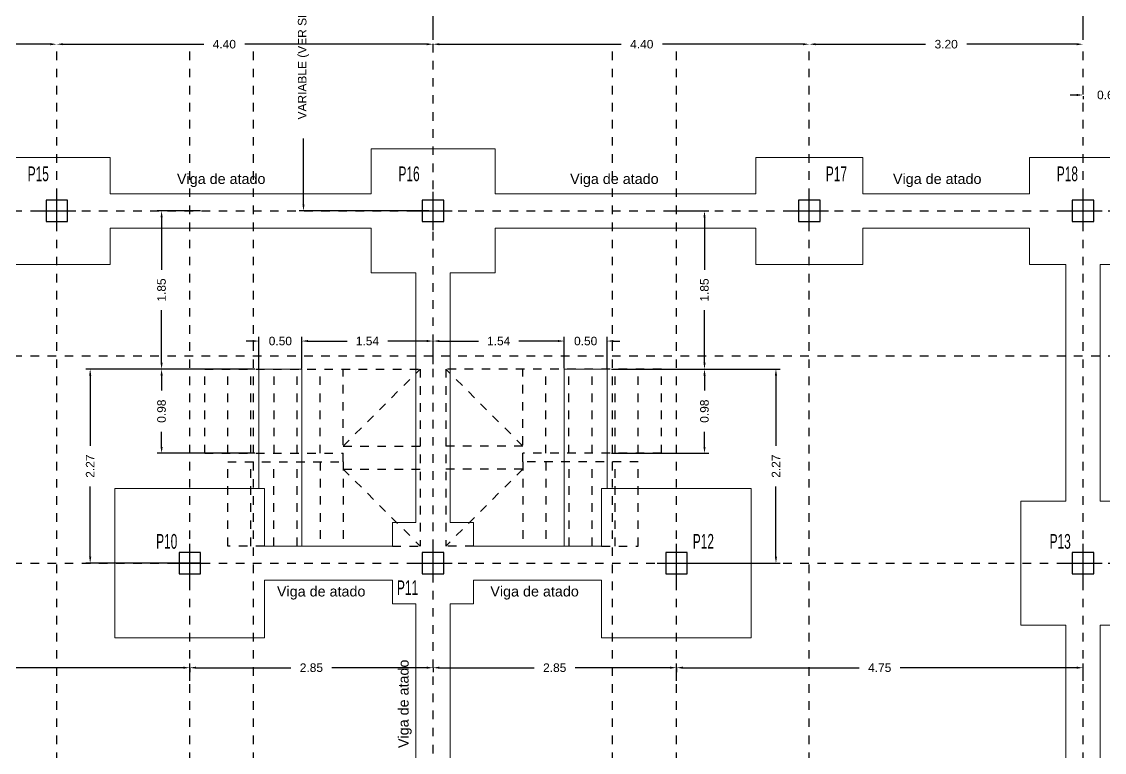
# Model space of a CAD drawing. Extents: x 2455 to 9764, y -806 to 181.
# Drawn here: x 4756.32 to 4768.98, y -401.25 to -392.7 of the extents above; entities that cross this region are included whole.
import ezdxf
from ezdxf.enums import TextEntityAlignment as Align

# ---------------------------------------------------------------- set-up
doc = ezdxf.new("R2010")
doc.units = 0
doc.header["$LTSCALE"] = 0.2
doc.header["$MEASUREMENT"] = 0
for name, pattern in [('CONTINUA', [0]), ('RAYITAS', [0.375, 0.25, -0.125]), ('TRAZO_Y_PUNTO', [1, 0.5, -0.25, 0, -0.25])]:
    doc.linetypes.add(name, pattern=pattern)
for name, color, linetype in [('01_borde', 4, 'CONTINUOUS'), ('01_cotas', 4, 'CONTINUOUS'), ('02_ejes', 38, 'RAYITAS'), ('PILAR_EJES', 1, 'CONTINUOUS'), ('PILAR_HORMIGON', 2, 'CONTINUOUS')]:
    doc.layers.add(name, color=color, linetype=linetype)
for name, color, linetype, lineweight in [('INGIN SANEAMIENTO TEXTO ENTERRADO', 255, 'CONTINUOUS', 0), ('VIG_CARAS', 5, 'CONTINUOUS', 9), ('ZAP_CONTORNO', 6, 'CONTINUOUS', 9)]:
    doc.layers.add(name, color=color, linetype=linetype, lineweight=lineweight)
doc.styles.add('Estilo1', font='swissel.ttf')
doc.styles.add('NIEVES2', font='sanss___.ttf')
doc.styles.add('ROMANS', font='romans')
doc.dimstyles.new('DECIMAL-50', dxfattribs={"dimtxt": 0.08, "dimasz": 0.15, "dimexe": 0.05, "dimexo": 0.05, "dimgap": 0.09, "dimtad": 0, "dimzin": 0, "dimdsep": 46, "dimtxsty": 'ROMANS', "dimblk": 'DOTSMALL', "dimcen": 0.09, "dimclrt": 7, "dimadec": 0, "dimazin": 0, "dimtfac": 1.38, "dimtix": 1, "dimtofl": 0, "dimtmove": 2, "dimatfit": 3, "dimldrblk": 'OBLIQUE', "dimfxl": 1, "dimtolj": 1, "dimtzin": 0, "dimarcsym": 0})

# ---------------------------------------------------------------- blocks, each defined once
blk = doc.blocks.new('Ejes del pilar')
at = {"layer": 'PILAR_EJES'}
for p, q in [((0, -0.5), (0, 0.5)), ((-0.5, 0), (0.5, 0))]:
    blk.add_line(p, q, dxfattribs=at)
blk = doc.blocks.new('*D524')
at = {"layer": '01_cotas', "color": 0, "linetype": 'CONTINUA', "lineweight": -2, "transparency": 16777216}
for p, q in [((4761.077, -389.069), (4759.562, -389.069)), ((4761.077, -394.919), (4759.562, -394.919))]:
    blk.add_line(p, q, dxfattribs=at)
at = {"layer": '01_cotas', "color": 0, "lineweight": -2, "transparency": 16777216}
for p, q in [((4759.612, -389.144), (4759.612, -389.915)), ((4759.612, -394.844), (4759.612, -394.073))]:
    blk.add_line(p, q, dxfattribs=at)
at = {"layer": '01_cotas', "color": 0, "transparency": 16777216}
for points in [[(4759.6, -389.144), (4759.625, -389.144), (4759.612, -389.069)], [(4759.6, -394.844), (4759.625, -394.844), (4759.612, -394.919)]]:
    blk.add_solid(points, dxfattribs=at)
at = {"layer": '01_cotas', "color": 7, "transparency": 16777216, "insert": (4759.612, -391.994), "char_height": 0.1, "attachment_point": 5, "rotation": 90, "style": 'Estilo1'}
blk.add_mtext('\\A1;VARIABLE (VER SECCIONES COTAS DE ESTRUCTURA)', dxfattribs=at)
blk = doc.blocks.new('*D525')
at = {"layer": '01_cotas', "color": 0, "lineweight": -2, "transparency": 16777216}
for p, q in [((4753.602, -392.969), (4754.887, -392.969)), ((4756.652, -392.969), (4755.367, -392.969))]:
    blk.add_line(p, q, dxfattribs=at)
at = {"layer": '01_cotas', "color": 0, "transparency": 16777216}
for points in [[(4753.602, -392.956), (4753.602, -392.981), (4753.527, -392.969)], [(4756.652, -392.956), (4756.652, -392.981), (4756.727, -392.969)]]:
    blk.add_solid(points, dxfattribs=at)
at = {"layer": '01_cotas', "color": 7, "transparency": 16777216, "insert": (4755.127, -392.969), "char_height": 0.1, "attachment_point": 5, "style": 'Estilo1'}
blk.add_mtext('\\A1;3.20', dxfattribs=at)
blk = doc.blocks.new('*D526')
at = {"layer": '01_cotas', "color": 0, "lineweight": -2, "transparency": 16777216}
for p, q in [((4756.802, -392.969), (4758.446, -392.969)), ((4761.052, -392.969), (4758.927, -392.969))]:
    blk.add_line(p, q, dxfattribs=at)
at = {"layer": '01_cotas', "color": 0, "transparency": 16777216}
for points in [[(4756.802, -392.956), (4756.802, -392.981), (4756.727, -392.969)], [(4761.052, -392.956), (4761.052, -392.981), (4761.127, -392.969)]]:
    blk.add_solid(points, dxfattribs=at)
at = {"layer": '01_cotas', "color": 7, "transparency": 16777216, "insert": (4758.687, -392.969), "char_height": 0.1, "attachment_point": 5, "style": 'Estilo1'}
blk.add_mtext('\\A1;4.40', dxfattribs=at)
blk = doc.blocks.new('*D527')
at = {"layer": '01_cotas', "color": 0, "lineweight": -2, "transparency": 16777216}
for p, q in [((4765.602, -392.969), (4766.887, -392.969)), ((4768.652, -392.969), (4767.367, -392.969))]:
    blk.add_line(p, q, dxfattribs=at)
at = {"layer": '01_cotas', "color": 0, "transparency": 16777216}
for points in [[(4765.602, -392.956), (4765.602, -392.981), (4765.527, -392.969)], [(4768.652, -392.956), (4768.652, -392.981), (4768.727, -392.969)]]:
    blk.add_solid(points, dxfattribs=at)
at = {"layer": '01_cotas', "color": 7, "transparency": 16777216, "insert": (4767.127, -392.969), "char_height": 0.1, "attachment_point": 5, "style": 'Estilo1'}
blk.add_mtext('\\A1;3.20', dxfattribs=at)
blk = doc.blocks.new('*D528')
at = {"layer": '01_cotas', "color": 0, "lineweight": -2, "transparency": 16777216}
for p, q in [((4761.202, -392.969), (4763.327, -392.969)), ((4765.452, -392.969), (4763.809, -392.969))]:
    blk.add_line(p, q, dxfattribs=at)
at = {"layer": '01_cotas', "color": 0, "transparency": 16777216}
for points in [[(4761.202, -392.956), (4761.202, -392.981), (4761.127, -392.969)], [(4765.452, -392.956), (4765.452, -392.981), (4765.527, -392.969)]]:
    blk.add_solid(points, dxfattribs=at)
at = {"layer": '01_cotas', "color": 7, "transparency": 16777216, "insert": (4763.568, -392.969), "char_height": 0.1, "attachment_point": 5, "style": 'Estilo1'}
blk.add_mtext('\\A1;4.40', dxfattribs=at)
blk = doc.blocks.new('*D529')
at = {"layer": '01_cotas', "color": 0, "linetype": 'CONTINUA', "lineweight": -2, "transparency": 16777216}
for p, q in [((4753.527, -400.416), (4753.527, -400.212)), ((4758.282, -400.416), (4758.282, -400.212))]:
    blk.add_line(p, q, dxfattribs=at)
at = {"layer": '01_cotas', "color": 0, "lineweight": -2, "transparency": 16777216}
for p, q in [((4753.602, -400.262), (4755.664, -400.262)), ((4758.207, -400.262), (4756.146, -400.262))]:
    blk.add_line(p, q, dxfattribs=at)
at = {"layer": '01_cotas', "color": 0, "transparency": 16777216}
for points in [[(4753.602, -400.249), (4753.602, -400.274), (4753.527, -400.262)], [(4758.207, -400.249), (4758.207, -400.274), (4758.282, -400.262)]]:
    blk.add_solid(points, dxfattribs=at)
at = {"layer": '01_cotas', "color": 7, "transparency": 16777216, "insert": (4755.905, -400.262), "char_height": 0.1, "attachment_point": 5, "style": 'Estilo1'}
blk.add_mtext('\\A1;4.75', dxfattribs=at)
blk = doc.blocks.new('*D530')
at = {"layer": '01_cotas', "color": 0, "linetype": 'CONTINUA', "lineweight": -2, "transparency": 16777216}
for p, q in [((4758.282, -400.262), (4758.282, -400.312)), ((4761.127, -400.262), (4761.127, -400.312))]:
    blk.add_line(p, q, dxfattribs=at)
at = {"layer": '01_cotas', "color": 0, "lineweight": -2, "transparency": 16777216}
for p, q in [((4758.357, -400.262), (4759.465, -400.262)), ((4761.052, -400.262), (4759.945, -400.262))]:
    blk.add_line(p, q, dxfattribs=at)
at = {"layer": '01_cotas', "color": 0, "transparency": 16777216}
for points in [[(4758.357, -400.249), (4758.357, -400.274), (4758.282, -400.262)], [(4761.052, -400.249), (4761.052, -400.274), (4761.127, -400.262)]]:
    blk.add_solid(points, dxfattribs=at)
at = {"layer": '01_cotas', "color": 7, "transparency": 16777216, "insert": (4759.705, -400.262), "char_height": 0.1, "attachment_point": 5, "style": 'Estilo1'}
blk.add_mtext('\\A1;2.85', dxfattribs=at)
blk = doc.blocks.new('*D531')
at = {"layer": '01_cotas', "color": 0, "linetype": 'CONTINUA', "lineweight": -2, "transparency": 16777216}
for p, q in [((4763.973, -400.416), (4763.973, -400.212)), ((4768.727, -400.416), (4768.727, -400.212))]:
    blk.add_line(p, q, dxfattribs=at)
at = {"layer": '01_cotas', "color": 0, "lineweight": -2, "transparency": 16777216}
for p, q in [((4764.048, -400.262), (4766.109, -400.262)), ((4768.652, -400.262), (4766.591, -400.262))]:
    blk.add_line(p, q, dxfattribs=at)
at = {"layer": '01_cotas', "color": 0, "transparency": 16777216}
for points in [[(4764.048, -400.249), (4764.048, -400.274), (4763.973, -400.262)], [(4768.652, -400.249), (4768.652, -400.274), (4768.727, -400.262)]]:
    blk.add_solid(points, dxfattribs=at)
at = {"layer": '01_cotas', "color": 7, "transparency": 16777216, "insert": (4766.35, -400.262), "char_height": 0.1, "attachment_point": 5, "style": 'Estilo1'}
blk.add_mtext('\\A1;4.75', dxfattribs=at)
blk = doc.blocks.new('*D532')
at = {"layer": '01_cotas', "color": 0, "linetype": 'CONTINUA', "lineweight": -2, "transparency": 16777216}
for p, q in [((4761.127, -400.262), (4761.127, -400.312)), ((4763.973, -400.262), (4763.973, -400.312))]:
    blk.add_line(p, q, dxfattribs=at)
at = {"layer": '01_cotas', "color": 0, "lineweight": -2, "transparency": 16777216}
for p, q in [((4761.202, -400.262), (4762.31, -400.262)), ((4763.898, -400.262), (4762.79, -400.262))]:
    blk.add_line(p, q, dxfattribs=at)
at = {"layer": '01_cotas', "color": 0, "transparency": 16777216}
for points in [[(4761.202, -400.249), (4761.202, -400.274), (4761.127, -400.262)], [(4763.898, -400.249), (4763.898, -400.274), (4763.973, -400.262)]]:
    blk.add_solid(points, dxfattribs=at)
at = {"layer": '01_cotas', "color": 7, "transparency": 16777216, "insert": (4762.55, -400.262), "char_height": 0.1, "attachment_point": 5, "style": 'Estilo1'}
blk.add_mtext('\\A1;2.85', dxfattribs=at)
blk = doc.blocks.new('*D498')
at = {"layer": '01_cotas', "color": 0, "linetype": 'CONTINUA', "lineweight": -2, "transparency": 16777216}
for p, q in [((4753.527, -392.919), (4753.527, -392.469)), ((4761.127, -392.919), (4761.127, -392.469))]:
    blk.add_line(p, q, dxfattribs=at)
at = {"layer": '01_cotas', "color": 0, "lineweight": -2, "transparency": 16777216}
for p, q in [((4753.602, -392.519), (4757.088, -392.519)), ((4761.052, -392.519), (4757.567, -392.519))]:
    blk.add_line(p, q, dxfattribs=at)
at = {"layer": '01_cotas', "color": 0, "transparency": 16777216}
for points in [[(4753.602, -392.506), (4753.602, -392.531), (4753.527, -392.519)], [(4761.052, -392.506), (4761.052, -392.531), (4761.127, -392.519)]]:
    blk.add_solid(points, dxfattribs=at)
at = {"layer": '01_cotas', "color": 7, "transparency": 16777216, "insert": (4757.327, -392.519), "char_height": 0.1, "attachment_point": 5, "style": 'Estilo1'}
blk.add_mtext('\\A1;7.60', dxfattribs=at)
blk = doc.blocks.new('*D499')
at = {"layer": '01_cotas', "color": 0, "linetype": 'CONTINUA', "lineweight": -2, "transparency": 16777216}
for p, q in [((4761.127, -392.919), (4761.127, -392.469)), ((4768.727, -392.919), (4768.727, -392.469))]:
    blk.add_line(p, q, dxfattribs=at)
at = {"layer": '01_cotas', "color": 0, "lineweight": -2, "transparency": 16777216}
for p, q in [((4761.202, -392.519), (4764.688, -392.519)), ((4768.652, -392.519), (4765.167, -392.519))]:
    blk.add_line(p, q, dxfattribs=at)
at = {"layer": '01_cotas', "color": 0, "transparency": 16777216}
for points in [[(4761.202, -392.506), (4761.202, -392.531), (4761.127, -392.519)], [(4768.652, -392.506), (4768.652, -392.531), (4768.727, -392.519)]]:
    blk.add_solid(points, dxfattribs=at)
at = {"layer": '01_cotas', "color": 7, "transparency": 16777216, "insert": (4764.927, -392.519), "char_height": 0.1, "attachment_point": 5, "style": 'Estilo1'}
blk.add_mtext('\\A1;7.60', dxfattribs=at)
blk = doc.blocks.new('*D500')
at = {"layer": '01_cotas', "color": 0, "lineweight": -2, "transparency": 16777216}
for p, q in [((4768.652, -393.563), (4768.577, -393.563)), ((4769.402, -393.563), (4769.477, -393.563))]:
    blk.add_line(p, q, dxfattribs=at)
at = {"layer": '01_cotas', "color": 0, "linetype": 'CONTINUA', "lineweight": -2, "transparency": 16777216}
for p, q in [((4768.727, -393.578), (4768.727, -393.613)), ((4769.327, -393.578), (4769.327, -393.613))]:
    blk.add_line(p, q, dxfattribs=at)
at = {"layer": '01_cotas', "color": 0, "transparency": 16777216}
for points in [[(4768.652, -393.55), (4768.652, -393.575), (4768.727, -393.563)], [(4769.402, -393.55), (4769.402, -393.575), (4769.327, -393.563)]]:
    blk.add_solid(points, dxfattribs=at)
at = {"layer": '01_cotas', "color": 7, "transparency": 16777216, "insert": (4769.027, -393.563), "char_height": 0.1, "attachment_point": 5, "style": 'Estilo1'}
blk.add_mtext('\\A1;0.60', dxfattribs=at)
blk = doc.blocks.new('*D522')
at = {"layer": '01_cotas', "color": 0, "lineweight": -2, "transparency": 16777216}
for p, q in [((4759.017, -396.441), (4758.942, -396.441)), ((4759.667, -396.441), (4759.742, -396.441))]:
    blk.add_line(p, q, dxfattribs=at)
at = {"layer": '01_cotas', "color": 0, "linetype": 'CONTINUA', "lineweight": -2, "transparency": 16777216}
for p, q in [((4759.092, -396.761), (4759.092, -396.391)), ((4759.592, -396.761), (4759.592, -396.391))]:
    blk.add_line(p, q, dxfattribs=at)
at = {"layer": '01_cotas', "color": 0, "transparency": 16777216}
for points in [[(4759.017, -396.428), (4759.017, -396.453), (4759.092, -396.441)], [(4759.667, -396.428), (4759.667, -396.453), (4759.592, -396.441)]]:
    blk.add_solid(points, dxfattribs=at)
at = {"layer": '01_cotas', "color": 7, "transparency": 16777216, "insert": (4759.342, -396.441), "char_height": 0.1, "attachment_point": 5, "style": 'Estilo1'}
blk.add_mtext('\\A1;0.50', dxfattribs=at)
blk = doc.blocks.new('*D523')
at = {"layer": '01_cotas', "color": 0, "linetype": 'CONTINUA', "lineweight": -2, "transparency": 16777216}
for p, q in [((4759.042, -396.769), (4757.903, -396.769)), ((4759.042, -397.754), (4757.903, -397.754))]:
    blk.add_line(p, q, dxfattribs=at)
at = {"layer": '01_cotas', "color": 0, "lineweight": -2, "transparency": 16777216}
for p, q in [((4757.953, -396.844), (4757.953, -397.021)), ((4757.953, -397.679), (4757.953, -397.501))]:
    blk.add_line(p, q, dxfattribs=at)
at = {"layer": '01_cotas', "color": 0, "transparency": 16777216}
for points in [[(4757.941, -396.844), (4757.966, -396.844), (4757.953, -396.769)], [(4757.941, -397.679), (4757.966, -397.679), (4757.953, -397.754)]]:
    blk.add_solid(points, dxfattribs=at)
at = {"layer": '01_cotas', "color": 7, "transparency": 16777216, "insert": (4757.953, -397.261), "char_height": 0.1, "attachment_point": 5, "rotation": 90, "style": 'Estilo1'}
blk.add_mtext('\\A1;0.98', dxfattribs=at)
blk = doc.blocks.new('*D516')
at = {"layer": '01_cotas', "color": 0, "linetype": 'CONTINUA', "lineweight": -2, "transparency": 16777216}
for p, q in [((4759.592, -396.711), (4759.592, -396.391)), ((4761.127, -396.711), (4761.127, -396.391))]:
    blk.add_line(p, q, dxfattribs=at)
at = {"layer": '01_cotas', "color": 0, "lineweight": -2, "transparency": 16777216}
for p, q in [((4759.667, -396.441), (4760.123, -396.441)), ((4761.052, -396.441), (4760.597, -396.441))]:
    blk.add_line(p, q, dxfattribs=at)
at = {"layer": '01_cotas', "color": 0, "transparency": 16777216}
for points in [[(4759.667, -396.428), (4759.667, -396.453), (4759.592, -396.441)], [(4761.052, -396.428), (4761.052, -396.453), (4761.127, -396.441)]]:
    blk.add_solid(points, dxfattribs=at)
at = {"layer": '01_cotas', "color": 7, "transparency": 16777216, "insert": (4760.36, -396.441), "char_height": 0.1, "attachment_point": 5, "style": 'Estilo1'}
blk.add_mtext('\\A1;1.54', dxfattribs=at)
blk = doc.blocks.new('*D517')
at = {"layer": '01_cotas', "color": 0, "linetype": 'CONTINUA', "lineweight": -2, "transparency": 16777216}
for p, q in [((4758.407, -394.919), (4757.903, -394.919)), ((4758.407, -396.769), (4757.903, -396.769))]:
    blk.add_line(p, q, dxfattribs=at)
at = {"layer": '01_cotas', "color": 0, "lineweight": -2, "transparency": 16777216}
for p, q in [((4757.953, -394.994), (4757.953, -395.607)), ((4757.953, -396.694), (4757.953, -396.08))]:
    blk.add_line(p, q, dxfattribs=at)
at = {"layer": '01_cotas', "color": 0, "transparency": 16777216}
for points in [[(4757.941, -394.994), (4757.966, -394.994), (4757.953, -394.919)], [(4757.941, -396.694), (4757.966, -396.694), (4757.953, -396.769)]]:
    blk.add_solid(points, dxfattribs=at)
at = {"layer": '01_cotas', "color": 7, "transparency": 16777216, "insert": (4757.953, -395.844), "char_height": 0.1, "attachment_point": 5, "rotation": 90, "style": 'Estilo1'}
blk.add_mtext('\\A1;1.85', dxfattribs=at)
blk = doc.blocks.new('*D518')
at = {"layer": '01_cotas', "color": 0, "lineweight": -2, "transparency": 16777216}
for p, q in [((4762.587, -396.441), (4762.512, -396.441)), ((4763.237, -396.441), (4763.312, -396.441))]:
    blk.add_line(p, q, dxfattribs=at)
at = {"layer": '01_cotas', "color": 0, "linetype": 'CONTINUA', "lineweight": -2, "transparency": 16777216}
for p, q in [((4762.662, -396.761), (4762.662, -396.391)), ((4763.162, -396.761), (4763.162, -396.391))]:
    blk.add_line(p, q, dxfattribs=at)
at = {"layer": '01_cotas', "color": 0, "transparency": 16777216}
for points in [[(4762.587, -396.428), (4762.587, -396.453), (4762.662, -396.441)], [(4763.237, -396.428), (4763.237, -396.453), (4763.162, -396.441)]]:
    blk.add_solid(points, dxfattribs=at)
at = {"layer": '01_cotas', "color": 7, "transparency": 16777216, "insert": (4762.912, -396.441), "char_height": 0.1, "attachment_point": 5, "style": 'Estilo1'}
blk.add_mtext('\\A1;0.50', dxfattribs=at)
blk = doc.blocks.new('*D519')
at = {"layer": '01_cotas', "color": 0, "linetype": 'CONTINUA', "lineweight": -2, "transparency": 16777216}
for p, q in [((4763.212, -396.769), (4764.351, -396.769)), ((4763.212, -397.754), (4764.351, -397.754))]:
    blk.add_line(p, q, dxfattribs=at)
at = {"layer": '01_cotas', "color": 0, "lineweight": -2, "transparency": 16777216}
for p, q in [((4764.301, -396.844), (4764.301, -397.021)), ((4764.301, -397.679), (4764.301, -397.501))]:
    blk.add_line(p, q, dxfattribs=at)
at = {"layer": '01_cotas', "color": 0, "transparency": 16777216}
for points in [[(4764.289, -396.844), (4764.314, -396.844), (4764.301, -396.769)], [(4764.289, -397.679), (4764.314, -397.679), (4764.301, -397.754)]]:
    blk.add_solid(points, dxfattribs=at)
at = {"layer": '01_cotas', "color": 7, "transparency": 16777216, "insert": (4764.301, -397.261), "char_height": 0.1, "attachment_point": 5, "rotation": 90, "style": 'Estilo1'}
blk.add_mtext('\\A1;0.98', dxfattribs=at)
blk = doc.blocks.new('*D520')
at = {"layer": '01_cotas', "color": 0, "linetype": 'CONTINUA', "lineweight": -2, "transparency": 16777216}
for p, q in [((4761.127, -396.711), (4761.127, -396.391)), ((4762.662, -396.711), (4762.662, -396.391))]:
    blk.add_line(p, q, dxfattribs=at)
at = {"layer": '01_cotas', "color": 0, "lineweight": -2, "transparency": 16777216}
for p, q in [((4761.202, -396.441), (4761.658, -396.441)), ((4762.587, -396.441), (4762.132, -396.441))]:
    blk.add_line(p, q, dxfattribs=at)
at = {"layer": '01_cotas', "color": 0, "transparency": 16777216}
for points in [[(4761.202, -396.428), (4761.202, -396.453), (4761.127, -396.441)], [(4762.587, -396.428), (4762.587, -396.453), (4762.662, -396.441)]]:
    blk.add_solid(points, dxfattribs=at)
at = {"layer": '01_cotas', "color": 7, "transparency": 16777216, "insert": (4761.895, -396.441), "char_height": 0.1, "attachment_point": 5, "style": 'Estilo1'}
blk.add_mtext('\\A1;1.54', dxfattribs=at)
blk = doc.blocks.new('*D521')
at = {"layer": '01_cotas', "color": 0, "linetype": 'CONTINUA', "lineweight": -2, "transparency": 16777216}
for p, q in [((4763.847, -394.919), (4764.351, -394.919)), ((4763.847, -396.769), (4764.351, -396.769))]:
    blk.add_line(p, q, dxfattribs=at)
at = {"layer": '01_cotas', "color": 0, "lineweight": -2, "transparency": 16777216}
for p, q in [((4764.301, -394.994), (4764.301, -395.607)), ((4764.301, -396.694), (4764.301, -396.08))]:
    blk.add_line(p, q, dxfattribs=at)
at = {"layer": '01_cotas', "color": 0, "transparency": 16777216}
for points in [[(4764.289, -394.994), (4764.314, -394.994), (4764.301, -394.919)], [(4764.289, -396.694), (4764.314, -396.694), (4764.301, -396.769)]]:
    blk.add_solid(points, dxfattribs=at)
at = {"layer": '01_cotas', "color": 7, "transparency": 16777216, "insert": (4764.301, -395.844), "char_height": 0.1, "attachment_point": 5, "rotation": 90, "style": 'Estilo1'}
blk.add_mtext('\\A1;1.85', dxfattribs=at)
blk = doc.blocks.new('*D869')
at = {"layer": '01_cotas', "color": 0, "linetype": 'CONTINUA', "lineweight": -2, "transparency": 16777216}
for p, q in [((4758.407, -396.769), (4757.068, -396.769)), ((4758.407, -399.039), (4757.068, -399.039))]:
    blk.add_line(p, q, dxfattribs=at)
at = {"layer": '01_cotas', "color": 0, "lineweight": -2, "transparency": 16777216}
for p, q in [((4757.118, -396.844), (4757.118, -397.665)), ((4757.118, -398.964), (4757.118, -398.142))]:
    blk.add_line(p, q, dxfattribs=at)
at = {"layer": '01_cotas', "color": 0, "transparency": 16777216}
for points in [[(4757.106, -396.844), (4757.131, -396.844), (4757.118, -396.769)], [(4757.106, -398.964), (4757.131, -398.964), (4757.118, -399.039)]]:
    blk.add_solid(points, dxfattribs=at)
at = {"layer": '01_cotas', "color": 7, "transparency": 16777216, "insert": (4757.118, -397.904), "char_height": 0.1, "attachment_point": 5, "rotation": 90, "style": 'Estilo1'}
blk.add_mtext('\\A1;2.27', dxfattribs=at)
blk = doc.blocks.new('*D870')
at = {"layer": '01_cotas', "color": 0, "linetype": 'CONTINUA', "lineweight": -2, "transparency": 16777216}
for p, q in [((4763.847, -396.769), (4765.187, -396.769)), ((4763.847, -399.039), (4765.187, -399.039))]:
    blk.add_line(p, q, dxfattribs=at)
at = {"layer": '01_cotas', "color": 0, "lineweight": -2, "transparency": 16777216}
for p, q in [((4765.137, -396.844), (4765.137, -397.665)), ((4765.137, -398.964), (4765.137, -398.142))]:
    blk.add_line(p, q, dxfattribs=at)
at = {"layer": '01_cotas', "color": 0, "transparency": 16777216}
for points in [[(4765.124, -396.844), (4765.149, -396.844), (4765.137, -396.769)], [(4765.124, -398.964), (4765.149, -398.964), (4765.137, -399.039)]]:
    blk.add_solid(points, dxfattribs=at)
at = {"layer": '01_cotas', "color": 7, "transparency": 16777216, "insert": (4765.137, -397.904), "char_height": 0.1, "attachment_point": 5, "rotation": 90, "style": 'Estilo1'}
blk.add_mtext('\\A1;2.27', dxfattribs=at)

msp = doc.modelspace()

# ---------------------------------------------------------------- linework, layer by layer
at = {"layer": '02_ejes', "color": 10, "linetype": 'TRAZO_Y_PUNTO', "ltscale": 0.5}
msp.add_line((4761.127, -409.264, 0), (4761.127, -389.069, 0), dxfattribs=at)
at = {"layer": '02_ejes', "color": 120, "linetype": 'TRAZO_Y_PUNTO', "ltscale": 0.5}
for p, q in [((4756.727, -406.155, 0), (4756.727, -392.969, 0)), ((4758.282, -406.155, 0), (4758.282, -392.969, 0)), ((4759.027, -406.155, 0), (4759.027, -392.969, 0)), ((4763.227, -406.155, 0), (4763.227, -392.969, 0)), ((4763.973, -406.155, 0), (4763.973, -392.969, 0)), ((4765.527, -406.155, 0), (4765.527, -392.969, 0)), ((4768.727, -406.155, 0), (4768.727, -392.969, 0)), ((4750.421, -394.919, 0), (4771.051, -394.919, 0)), ((4750.421, -396.615, 0), (4771.051, -396.615, 0)), ((4750.421, -399.039, 0), (4771.051, -399.039, 0))]:
    msp.add_line(p, q, dxfattribs=at)
at = {"layer": '02_ejes', "color": 2, "linetype": 'RAYITAS', "ltscale": 0.75}
for p, q in [((4758.457, -396.769), (4760.977, -396.769)), ((4758.457, -397.754), (4758.457, -396.769)), ((4758.727, -397.754), (4758.727, -396.769)), ((4758.998, -397.754), (4758.998, -396.769)), ((4759.268, -397.754), (4759.268, -396.769)), ((4759.538, -397.754), (4759.538, -396.769)), ((4759.807, -397.754), (4759.807, -396.769)), ((4760.077, -397.854), (4760.077, -396.769)), ((4760.077, -397.669), (4760.977, -396.769)), ((4760.977, -396.769), (4760.977, -398.839)), ((4763.797, -396.769), (4761.277, -396.769)), ((4761.277, -396.769), (4761.277, -398.839)), ((4762.177, -397.669), (4761.277, -396.769)), ((4762.177, -397.854), (4762.177, -396.769)), ((4762.447, -397.754), (4762.447, -396.769)), ((4762.716, -397.754), (4762.716, -396.769)), ((4762.986, -397.754), (4762.986, -396.769)), ((4763.256, -397.754), (4763.256, -396.769)), ((4763.527, -397.754), (4763.527, -396.769)), ((4763.797, -397.754), (4763.797, -396.769)), ((4758.457, -397.754), (4760.077, -397.754)), ((4760.077, -397.669), (4760.977, -397.669)), ((4762.177, -397.669), (4761.277, -397.669)), ((4763.797, -397.754), (4762.177, -397.754)), ((4758.727, -398.839), (4758.727, -397.854, 0)), ((4758.727, -397.854, 0), (4760.077, -397.854)), ((4758.997, -398.839), (4758.997, -397.854, 0)), ((4759.267, -398.839), (4759.267, -397.854, 0)), ((4759.537, -398.839), (4759.537, -397.854, 0)), ((4759.807, -397.854), (4759.807, -398.839, 0)), ((4760.077, -397.854), (4760.077, -398.839)), ((4763.527, -397.854, 0), (4762.177, -397.854)), ((4762.177, -397.854), (4762.177, -398.839)), ((4762.447, -397.854), (4762.447, -398.839, 0)), ((4762.717, -398.839), (4762.717, -397.854, 0)), ((4762.987, -398.839), (4762.987, -397.854, 0)), ((4763.257, -398.839), (4763.257, -397.854, 0)), ((4763.527, -398.839), (4763.527, -397.854, 0)), ((4760.077, -397.939), (4760.977, -397.939)), ((4760.077, -397.939), (4760.977, -398.839)), ((4762.177, -397.939), (4761.277, -397.939)), ((4762.177, -397.939), (4761.277, -398.839)), ((4759.157, -398.839, 0), (4758.727, -398.839)), ((4760.652, -398.839, 0), (4760.977, -398.839)), ((4761.602, -398.839, 0), (4761.277, -398.839)), ((4763.098, -398.839, 0), (4763.527, -398.839))]:
    msp.add_line(p, q, dxfattribs=at)
at = {"layer": 'PILAR_HORMIGON'}
for points in [[(4756.602, -395.044), (4756.852, -395.044), (4756.852, -394.794), (4756.602, -394.794), (4756.602, -395.044)], [(4761.002, -395.044), (4761.252, -395.044), (4761.252, -394.794), (4761.002, -394.794), (4761.002, -395.044)], [(4765.402, -395.044), (4765.652, -395.044), (4765.652, -394.794), (4765.402, -394.794), (4765.402, -395.044)], [(4768.602, -395.044), (4768.852, -395.044), (4768.852, -394.794), (4768.602, -394.794), (4768.602, -395.044)], [(4758.157, -399.164), (4758.407, -399.164), (4758.407, -398.914), (4758.157, -398.914), (4758.157, -399.164)], [(4761.002, -399.164), (4761.252, -399.164), (4761.252, -398.914), (4761.002, -398.914), (4761.002, -399.164)], [(4763.848, -399.164), (4764.098, -399.164), (4764.098, -398.914), (4763.848, -398.914), (4763.848, -399.164)], [(4768.602, -399.164), (4768.852, -399.164), (4768.852, -398.914), (4768.602, -398.914), (4768.602, -399.164)]]:
    msp.add_lwpolyline(points, close=True, dxfattribs=at)
at = {"layer": 'VIG_CARAS'}
for p, q in [((4757.352, -394.719, 0), (4760.402, -394.719, 0)), ((4761.852, -394.719, 0), (4764.902, -394.719, 0)), ((4766.152, -394.719, 0), (4768.102, -394.719, 0)), ((4757.352, -395.119, 0), (4760.402, -395.119, 0)), ((4761.852, -395.119, 0), (4764.902, -395.119, 0)), ((4766.152, -395.119, 0), (4768.102, -395.119, 0)), ((4768.527, -398.314, 0), (4768.527, -395.544, 0)), ((4768.927, -398.314, 0), (4768.927, -395.544, 0)), ((4760.927, -398.564, 0), (4760.927, -395.644, 0)), ((4761.327, -398.564, 0), (4761.327, -395.644, 0)), ((4759.157, -398.839, 0), (4760.652, -398.839, 0)), ((4761.602, -398.839, 0), (4763.098, -398.839, 0)), ((4759.157, -399.239, 0), (4760.652, -399.239, 0)), ((4761.602, -399.239, 0), (4763.098, -399.239, 0)), ((4760.927, -401.814, 0), (4760.927, -399.514, 0)), ((4761.327, -401.814, 0), (4761.327, -399.514, 0)), ((4768.527, -401.814, 0), (4768.527, -399.764, 0)), ((4768.927, -401.814, 0), (4768.927, -399.764, 0))]:
    msp.add_line(p, q, dxfattribs=at)
for points in [[(4759.092, -398.164), (4759.092, -396.769), (4759.592, -396.769), (4759.592, -398.839), (4759.157, -398.839)], [(4763.162, -398.164), (4763.162, -396.769), (4762.662, -396.769), (4762.662, -398.839), (4763.098, -398.839)]]:
    msp.add_lwpolyline(points, dxfattribs=at)
at = {"layer": 'ZAP_CONTORNO', "color": 7}
for p, q in [((4760.402, -395.119, 0), (4760.402, -395.644, 0)), ((4764.902, -395.119, 0), (4764.902, -395.544, 0)), ((4768.102, -395.119, 0), (4768.102, -395.544, 0)), ((4760.402, -395.644, 0), (4760.927, -395.644, 0)), ((4763.098, -399.239, 0), (4763.098, -399.914, 0)), ((4760.652, -399.514, 0), (4760.927, -399.514, 0)), ((4768.002, -399.764, 0), (4768.527, -399.764, 0))]:
    msp.add_line(p, q, dxfattribs=at)
for points in [[(4761.852, -394.719), (4761.852, -394.194), (4760.402, -394.194), (4760.402, -394.719)], [(4757.352, -394.719), (4757.352, -394.294), (4756.102, -394.294), (4756.102, -394.719)], [(4766.152, -394.719), (4766.152, -394.294), (4764.902, -394.294), (4764.902, -394.719)], [(4769.352, -394.719), (4769.352, -394.294), (4768.102, -394.294), (4768.102, -394.719)], [(4768.927, -395.544), (4769.352, -395.544), (4769.352, -394.719)], [(4756.102, -395.544), (4757.352, -395.544), (4757.352, -395.119)], [(4761.327, -395.644), (4761.852, -395.644), (4761.852, -395.119)], [(4764.902, -395.544), (4766.152, -395.544), (4766.152, -395.119)], [(4768.102, -395.544), (4768.527, -395.544)], [(4759.157, -398.839), (4759.157, -398.164), (4757.407, -398.164), (4757.407, -399.914)], [(4763.098, -399.914), (4764.848, -399.914), (4764.848, -398.164), (4763.098, -398.164), (4763.098, -398.839)], [(4768.527, -398.314), (4768.002, -398.314), (4768.002, -399.764)], [(4768.927, -399.764), (4769.452, -399.764), (4769.452, -398.314), (4768.927, -398.314)], [(4760.927, -398.564), (4760.652, -398.564), (4760.652, -398.839)], [(4761.602, -398.839), (4761.602, -398.564), (4761.327, -398.564)], [(4757.407, -399.914), (4759.157, -399.914), (4759.157, -399.239)], [(4760.652, -399.239), (4760.652, -399.514)], [(4761.327, -399.514), (4761.602, -399.514), (4761.602, -399.239)]]:
    msp.add_lwpolyline(points, dxfattribs=at)

# ---------------------------------------------------------------- block references
at = {"layer": 'PILAR_EJES', "xscale": 0.4500000000000001, "yscale": 0.4500000000000001}
for p in [(4756.727, -394.919, 0), (4761.127, -394.919, 0), (4765.527, -394.919, 0), (4768.727, -394.919, 0), (4758.282, -399.039, 0), (4761.127, -399.039, 0), (4763.973, -399.039, 0), (4768.727, -399.039, 0)]:
    msp.add_blockref('Ejes del pilar', p, dxfattribs=at)

# ---------------------------------------------------------------- texts
at = {"layer": '01_borde', "color": 7, "ltscale": 0.01, "style": 'NIEVES2', "width": 0.588905}
for s, p, p2 in [('P15', (4756.388, -394.571, 0), (4756.635, -394.571, 0)), ('P16', (4760.723, -394.571, 0), (4760.971, -394.571, 0)), ('P17', (4765.72, -394.571, 0), (4765.968, -394.571, 0)), ('P18', (4768.421, -394.571, 0), (4768.668, -394.571, 0)), ('P10', (4757.889, -398.87, 0), (4758.137, -398.87, 0)), ('P12', (4764.164, -398.87, 0), (4764.412, -398.87, 0)), ('P13', (4768.337, -398.87, 0), (4768.584, -398.87, 0)), ('P11', (4760.705, -399.412, 0), (4760.953, -399.412, 0))]:
    msp.add_text(s, height=0.1722, dxfattribs=at).set_placement(p, p2, align=Align.FIT)
at = {"layer": 'INGIN SANEAMIENTO TEXTO ENTERRADO', "char_height": 0.12, "style": 'Estilo1'}
for s, insert, attachment_point, rotation in [('\\pi0.2212;Viga de atado', (4757.912, -394.562, 0), 4, 0.02), ('\\pi0.2212;Viga de atado', (4762.509, -394.562, 0), 4, 0.02), ('\\pi0.2212;Viga de atado', (4766.284, -394.562, 0), 4, 0.02), ('\\pi0.2212;Viga de atado', (4759.081, -399.387, 0), 4, 0.02), ('\\pi0.2212;Viga de atado', (4761.576, -399.387, 0), 4, 0.02), ('Viga de atado', (4760.8, -400.167, 0), 6, 89.98)]:
    msp.add_mtext_dynamic_manual_height_columns(s, width=1.62861, gutter_width=12.5, heights=[0], dxfattribs=dict(at, insert=insert, attachment_point=attachment_point, rotation=rotation))

# ---------------------------------------------------------------- dimensions: what is measured, and where the dimension line sits
at = {"layer": '01_cotas', "color": 10}
dim = msp.add_linear_dim(base=(4759.612, -389.069), p1=(4761.127, -394.919, 0), p2=(4761.127, -389.069), angle=90, text='VARIABLE (VER SECCIONES COTAS DE ESTRUCTURA)', dimstyle='DECIMAL-50', override={"dimtxt": 0.1, "dimasz": 0.075, "dimtxsty": 'Estilo1', "dimsah": 1, "dimfxl": 0.09, "dimarcsym": 2}, dxfattribs=at)
dim.commit()
dim.dimension.update_dxf_attribs({"geometry": '*D524', "text_midpoint": (4759.612, -391.994)})
at = {"layer": '01_cotas'}
for base, p1, p2, picture, middle in [((4761.127, -392.519), (4753.527, -392.969), (4761.127, -392.969), '*D498', (4757.327, -392.519)), ((4756.727, -392.969), (4753.527, -392.969, 0), (4756.727, -392.969, 0), '*D525', (4755.127, -392.969)), ((4759.592, -396.441), (4759.092, -396.811), (4759.592, -396.811), '*D522', (4759.342, -396.441)), ((4761.1273583, -396.4409452), (4759.5923581, -396.7612966), (4761.1273583, -396.7612966, 0.0000005), '*D516', (4760.3598582, -396.4409452)), ((4758.2822, -400.2619), (4753.5274, -400.4665, 0), (4758.2822, -400.4665, 0), '*D529', (4755.9048, -400.2619)), ((4761.1274, -400.2619), (4758.2822, -400.2119), (4761.1274, -400.2119, 0), '*D530', (4759.7048, -400.2619))]:
    dim = msp.add_linear_dim(base=base, p1=p1, p2=p2, dimstyle='DECIMAL-50', override={"dimtxt": 0.1, "dimasz": 0.075, "dimtxsty": 'Estilo1', "dimsah": 1, "dimfxl": 0.09, "dimarcsym": 2}, dxfattribs=at)
    dim.commit()
    dim.dimension.update_dxf_attribs({"geometry": picture, "text_midpoint": middle})
for base, p1, p2, angle, picture, middle in [((4761.127, -392.519), (4768.727, -392.969), (4761.127, -392.969), 180, '*D499', (4764.927, -392.519)), ((4765.527, -392.969), (4768.727, -392.969, 0), (4765.527, -392.969, 0), 180, '*D527', (4767.127, -392.969)), ((4769.327, -393.563), (4768.727, -393.528, 0), (4769.327, -393.528, 0), 180, '*D500', (4769.027, -393.563)), ((4757.953, -394.919), (4758.457, -396.769), (4758.457, -394.919, 0), 90, '*D517', (4757.953, -395.844)), ((4764.301, -394.919), (4763.797, -396.769), (4763.797, -394.919, 0), 90, '*D521', (4764.301, -395.844)), ((4761.1273583, -396.4409452), (4762.6623585, -396.7612966), (4761.1273583, -396.7612966, 0.0000005), 180, '*D520', (4761.8948584, -396.4409452)), ((4762.662, -396.441), (4763.162, -396.811), (4762.662, -396.811), 180, '*D518', (4762.912, -396.441)), ((4757.118, -399.039), (4758.457, -396.769), (4758.457, -399.039, 0), 90, '*D869', (4757.118, -397.904)), ((4757.953222952, -397.753796617), (4759.092358116, -396.768796617), (4759.092358116, -397.753796617), 90, '*D523', (4757.953222952, -397.261296617)), ((4764.301493639, -397.753796617), (4763.162358476, -396.768796617), (4763.162358476, -397.753796617), 90, '*D519', (4764.301493639, -397.261296617)), ((4765.137, -399.039), (4763.797, -396.769), (4763.797, -399.039, 0), 90, '*D870', (4765.137, -397.904)), ((4761.127, -400.262), (4763.973, -400.212), (4761.127, -400.212, 0), 180, '*D532', (4762.55, -400.262)), ((4763.973, -400.262), (4768.727, -400.466, 0), (4763.973, -400.466, 0), 180, '*D531', (4766.35, -400.262))]:
    dim = msp.add_linear_dim(base=base, p1=p1, p2=p2, angle=angle, dimstyle='DECIMAL-50', override={"dimtxt": 0.1, "dimasz": 0.075, "dimtxsty": 'Estilo1', "dimsah": 1, "dimfxl": 0.09, "dimarcsym": 2}, dxfattribs=at)
    dim.commit()
    dim.dimension.update_dxf_attribs({"geometry": picture, "text_midpoint": middle})
dim = msp.add_linear_dim(base=(4761.127, -392.969), p1=(4756.727, -392.969), p2=(4761.127, -392.969, 0), dimstyle='DECIMAL-50', override={"dimtxt": 0.1, "dimasz": 0.075, "dimtxsty": 'Estilo1', "dimsah": 1, "dimfxl": 0.09, "dimarcsym": 2}, dxfattribs=at)
dim.commit()
dim.dimension.update_dxf_attribs({"geometry": '*D526', "text_midpoint": (4758.687, -392.969), "dimtype": 160})
dim = msp.add_linear_dim(base=(4761.127, -392.969), p1=(4765.527, -392.969), p2=(4761.127, -392.969, 0), angle=180, dimstyle='DECIMAL-50', override={"dimtxt": 0.1, "dimasz": 0.075, "dimtxsty": 'Estilo1', "dimsah": 1, "dimfxl": 0.09, "dimarcsym": 2}, dxfattribs=at)
dim.commit()
dim.dimension.update_dxf_attribs({"geometry": '*D528', "text_midpoint": (4763.568, -392.969), "dimtype": 160})

doc.saveas('drawing.dxf')
